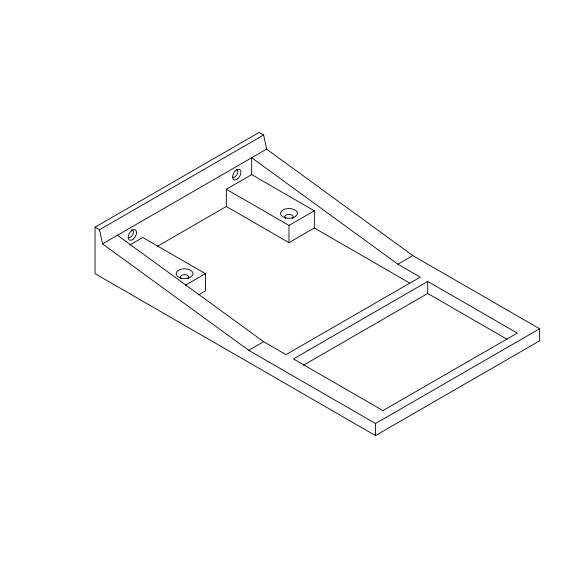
<?xml version="1.0" encoding="UTF-8"?>
<svg xmlns="http://www.w3.org/2000/svg" width="568" height="568" viewBox="0 0 568 568"><rect width="100%" height="100%" fill="white"/><g stroke="black" fill="none" stroke-linecap="round" stroke-linejoin="round"><path stroke-width="0.85" d="M95.062 227.157L259.15 132.422L263.63 135.006L266.612 149.128L412.801 255.579L539.6 328.787L539.6 340.843L375.505 435.578L95.062 273.662L95.062 227.157L99.535 229.742L102.517 243.864L248.713 350.314L375.505 423.522L539.6 328.787M99.535 229.742L263.63 135.006M102.517 243.864L266.612 149.128M129.731 245.035L142.795 237.495L205.446 273.662L205.446 290.887L198.53 294.884M157.357 246.313L226.334 206.489L226.334 189.265L251.695 174.624L314.345 210.792L314.345 228.016L409.514 282.963M185.466 285.2L205.446 273.662M226.334 189.265L288.984 225.432L314.345 210.792M226.334 206.489L288.984 242.664L314.345 228.016M248.713 350.314L263.63 341.702L286.002 354.624L420.263 277.113L397.884 264.191L251.695 157.741L251.695 174.624M397.884 264.191L412.801 255.579M427.718 281.416L293.464 358.926L382.967 410.607L517.221 333.089L427.718 281.416L427.718 293.471L303.433 365.231M427.718 293.471L507.281 339.408M117.434 235.251L263.63 341.702M375.505 423.522L375.505 435.578M288.984 225.432L288.984 242.664M236.331 169.654A4.217 2.435 -60 0 1 237.204 174.234A4.217 2.435 -60 0 1 232.724 177.152M131.187 230.019A4.217 2.435 -60 0 1 132.997 234.023A4.217 2.435 -60 0 1 128.304 237.445M181.582 278.831A4.217 2.435 0 0 1 181.582 275.388A4.217 2.435 0 0 1 187.546 275.388A4.217 2.435 0 0 1 187.546 278.831M286.002 218.545A4.217 2.435 0 0 1 286.002 215.102A4.217 2.435 0 0 1 291.973 215.102A4.217 2.435 0 0 1 291.973 218.545M237.857 178.657A5.907 3.408 -60 0 0 239.731 169.505A5.907 3.408 -60 0 0 232.738 175.704A5.907 3.408 -60 0 0 237.857 178.657M133.437 238.943A5.907 3.408 -60 0 0 135.305 229.791A5.907 3.408 -60 0 0 128.318 235.99A5.907 3.408 -60 0 0 133.437 238.943M180.347 277.887A8.442 4.871 0 0 0 193.006 273.662A8.442 4.871 0 0 0 180.347 269.445A8.442 4.871 0 0 0 180.347 277.887M284.767 217.594A8.442 4.871 0 0 0 297.426 213.376A8.442 4.871 0 0 0 284.767 209.159A8.442 4.871 0 0 0 284.767 217.594"/></g></svg>
